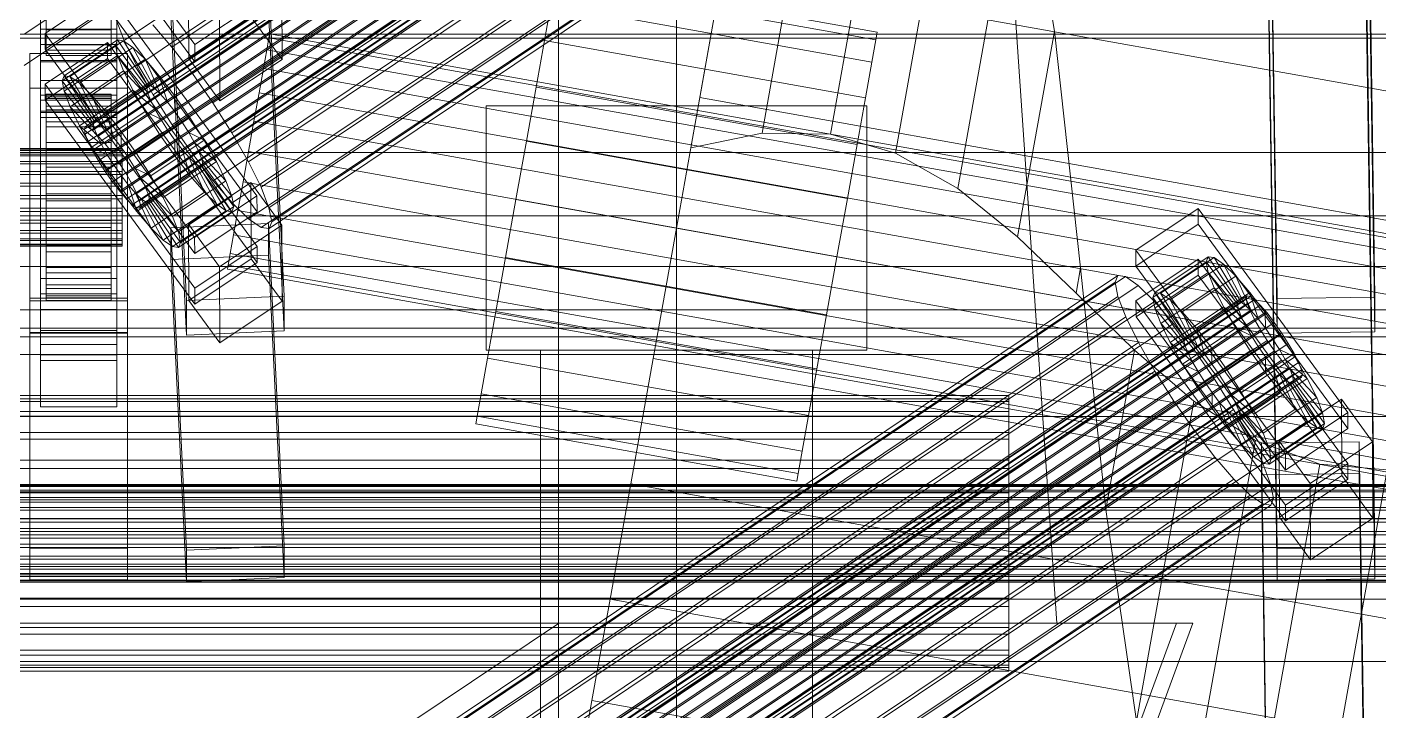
# Model space of a CAD drawing. Header units: millimetres. Extents: x -1970 to 34302, y -65268 to 6837.
# Drawn here: x 130.5 to 379.3, y -33348.9 to -33223 of the extents above; entities that cross this region are included whole.
import ezdxf

# ---------------------------------------------------------------- set-up
doc = ezdxf.new("R2010")
doc.units = ezdxf.units.MM
for name, color, linetype, lineweight in [('frontal_briquetadora', 7, 'Continuous', 0), ('frontal_C01', 7, 'Continuous', 0), ('frontal_C02', 7, 'Continuous', 0), ('frontal_C02-briq', 7, 'Continuous', 0), ('frontal_dos-mix', 7, 'Continuous', 0)]:
    doc.layers.add(name, color=color, linetype=linetype, lineweight=lineweight)

msp = doc.modelspace()

# ---------------------------------------------------------------- linework, layer by layer
at = {"layer": 'frontal_briquetadora'}
for p, q in [((345, -33332.75), (-305, -33332.75)), ((207, -33700), (342, -33332.75)), ((210, -33700), (345, -33332.75)), ((345, -33332.75), (342, -33332.75))]:
    msp.add_line(p, q, dxfattribs=at)
at = {"layer": 'frontal_C01'}
for p, q in [((250, -35735.764), (250, -32680.37)), ((250, -32685.104), (250, -35740.498)), ((360.514, -33272.982), (357.646, -33081.034)), ((375.644, -33080.792), (378.512, -33272.74)), ((360.514, -33279.385), (357.646, -33087.438)), ((378.512, -33279.144), (375.644, -33087.196)), ((228.298, -33426.447), (228.298, -33114.26)), ((228.298, -33119.948), (228.298, -33432.135)), ((133, -33226.214), (133, -33180.741)), ((147, -33180.741), (147, -33226.214)), ((133, -33183.943), (133, -33229.416)), ((147, -33229.416), (147, -33183.943)), ((161.379, -33226.2), (133.847, -33188.961)), ((133, -33236.46), (133, -33190.987)), ((147, -33190.987), (147, -33236.46)), ((133.859, -33192.163), (161.391, -33229.402)), ((133, -33194.188), (133, -33239.662)), ((147, -33239.662), (147, -33194.188)), ((160.247, -33228.81), (160.19, -33213.442)), ((174.943, -33213.725), (177.811, -33272.544)), ((177.451, -33228.957), (177.394, -33213.588)), ((134, -33216.013), (134, -33223.522)), ((146, -33223.522), (146, -33216.013)), ((159.83, -33273.331), (156.962, -33214.511)), ((134, -33216.744), (134, -33225.066)), ((134, -33217.321), (134, -33226.283)), ((134, -33217.78), (134, -33227.254)), ((134, -33218.079), (134, -33227.884)), ((134, -33218.236), (134, -33228.215)), ((146, -33225.066), (146, -33216.744)), ((146, -33226.283), (146, -33217.321)), ((146, -33227.254), (146, -33217.78)), ((146, -33227.884), (146, -33218.079)), ((146, -33228.215), (146, -33218.236)), ((172.847, -33218.588), (161.379, -33226.2)), ((134, -33223.522), (134, -33219.789)), ((146, -33219.789), (146, -33223.522)), ((159.83, -33279.735), (156.962, -33220.916)), ((171.715, -33221.199), (160.247, -33228.81)), ((165.926, -33221.2), (165.983, -33236.569)), ((177.451, -33228.957), (171.715, -33221.199)), ((177.811, -33278.949), (174.943, -33220.129)), ((133, -33238.727), (133, -33223.359)), ((133, -33223.359), (147, -33223.359)), ((133, -33232.833), (133, -33223.359)), ((134, -33221.801), (134, -33225.066)), ((134, -33223.522), (146, -33223.522)), ((134, -33226.283), (134, -33223.522)), ((146, -33225.066), (146, -33221.801)), ((146, -33223.522), (146, -33226.283)), ((147, -33223.359), (147, -33238.727)), ((147, -33223.359), (147, -33232.833)), ((161.391, -33229.402), (172.859, -33221.79)), ((980, -33225.062), (-980, -33225.062)), ((147, -33226.214), (133, -33226.214)), ((133, -33226.214), (133, -33229.416)), ((134, -33225.066), (134, -33227.254)), ((134, -33225.066), (146, -33225.066)), ((134, -33226.283), (146, -33226.283)), ((134, -33227.884), (134, -33226.283)), ((146, -33227.254), (146, -33225.066)), ((146, -33226.283), (146, -33227.884)), ((147, -33229.416), (147, -33226.214)), ((161.379, -33226.2), (161.391, -33229.402)), ((131, -33234.245), (131, -33227.842)), ((131, -33227.842), (149, -33227.842)), ((131, -33272.936), (131, -33227.842)), ((134, -33227.254), (134, -33228.215)), ((134, -33227.254), (146, -33227.254)), ((134, -33227.884), (146, -33227.884)), ((134, -33228.215), (134, -33227.884)), ((134, -33228.215), (146, -33228.215)), ((146, -33228.215), (146, -33227.254)), ((146, -33227.884), (146, -33228.215)), ((149, -33227.842), (149, -33234.245)), ((149, -33227.842), (149, -33272.936)), ((160.247, -33228.81), (165.983, -33236.569)), ((133, -33229.416), (147, -33229.416)), ((165.983, -33236.569), (177.451, -33228.957)), ((147, -33232.833), (133, -33232.833)), ((133, -33232.833), (133, -33248.201)), ((147, -33248.201), (147, -33232.833)), ((149, -33234.245), (131, -33234.245)), ((131, -33279.339), (131, -33234.245)), ((149, -33279.339), (149, -33234.245)), ((147, -33236.46), (133, -33236.46)), ((133, -33236.46), (133, -33239.662)), ((147, -33238.727), (133, -33238.727)), ((133, -33238.727), (133, -33248.201)), ((147, -33239.662), (147, -33236.46)), ((147, -33248.201), (147, -33238.727)), ((133, -33239.662), (147, -33239.662)), ((133, -33248.201), (147, -33248.201)), ((-425, -33267.058), (425, -33267.058)), ((149, -33272.936), (131, -33272.936)), ((131, -33272.936), (131, -33279.339)), ((149, -33279.339), (149, -33272.936)), ((177.811, -33272.544), (159.83, -33273.331)), ((159.83, -33273.331), (159.83, -33279.735)), ((177.811, -33278.949), (177.811, -33272.544)), ((378.512, -33272.74), (360.514, -33272.982)), ((360.514, -33272.982), (360.514, -33279.385)), ((378.512, -33279.144), (378.512, -33272.74)), ((980, -33275.062), (-980, -33275.062)), ((425, -33278.426), (-425, -33278.426)), ((980, -33280.062), (-980, -33280.062)), ((131, -33279.339), (149, -33279.339)), ((159.83, -33279.735), (177.811, -33278.949)), ((360.514, -33279.385), (378.512, -33279.144)), ((425, -33283.323), (-425, -33283.323)), ((-425, -33294.691), (425, -33294.691))]:
    msp.add_line(p, q, dxfattribs=at)
at = {"layer": 'frontal_C02'}
for p, q in [((250, -35767.535), (250, -32976.99)), ((250, -32981.769), (250, -35772.314)), ((141.045, -33241.813), (354.844, -33098.571)), ((141.218, -33241.372), (355.017, -33098.131)), ((141.731, -33241.442), (355.53, -33098.201)), ((142.549, -33242.017), (356.348, -33098.776)), ((141.224, -33242.734), (355.022, -33099.492)), ((141.742, -33244.072), (355.541, -33100.831)), ((143.617, -33243.059), (357.415, -33099.818)), ((144.861, -33244.496), (358.659, -33101.255)), ((142.565, -33245.737), (356.363, -33102.496)), ((143.635, -33247.615), (357.434, -33104.374)), ((359.995, -33102.99), (146.196, -33246.231)), ((148.35, -33225.467), (332.659, -33101.983)), ((157.152, -33226.664), (341.461, -33103.18)), ((144.881, -33249.578), (358.68, -33106.337)), ((147.533, -33248.145), (361.332, -33104.904)), ((148.779, -33250.108), (362.578, -33106.866)), ((150.672, -33230.166), (334.981, -33106.682)), ((146.218, -33251.492), (360.017, -33108.25)), ((149.85, -33251.986), (363.648, -33108.744)), ((345.231, -33108.075), (160.922, -33231.559)), ((147.554, -33253.227), (361.352, -33109.985)), ((148.798, -33254.664), (362.596, -33111.422)), ((150.672, -33253.651), (364.471, -33110.409)), ((151.191, -33254.989), (364.989, -33111.748)), ((149.865, -33255.706), (363.664, -33112.464)), ((150.683, -33256.281), (364.482, -33113.04)), ((151.196, -33256.351), (364.995, -33113.109)), ((151.369, -33255.91), (365.168, -33112.669)), ((153.694, -33235.465), (338.003, -33111.981)), ((164.693, -33236.961), (349.002, -33113.477)), ((157.211, -33241.005), (341.52, -33117.521)), ((168.21, -33242.5), (352.519, -33119.016)), ((160.982, -33246.406), (345.291, -33122.922)), ((171.232, -33247.8), (355.541, -33124.316)), ((360.514, -33318.99), (357.646, -33125.223)), ((375.644, -33124.979), (378.512, -33318.746)), ((164.752, -33251.302), (349.061, -33127.818)), ((173.554, -33252.499), (357.863, -33129.015)), ((360.514, -33324.836), (357.646, -33131.069)), ((378.512, -33324.592), (375.644, -33130.825)), ((168.263, -33255.358), (352.572, -33131.874)), ((175.016, -33256.277), (359.326, -33132.793)), ((171.275, -33258.298), (355.584, -33134.814)), ((173.584, -33259.922), (357.893, -33136.438)), ((175.032, -33260.119), (359.341, -33136.635)), ((175.521, -33258.876), (359.83, -33135.392)), ((228.298, -33158.452), (130, -33224.31)), ((228.298, -33332.832), (228.298, -33158.452)), ((130, -33230.051), (228.298, -33164.193)), ((228.298, -33164.193), (228.298, -33338.573)), ((133.809, -33224.162), (145.277, -33216.478)), ((145.277, -33216.478), (172.809, -33254.071)), ((145.289, -33219.401), (133.821, -33227.084)), ((172.821, -33256.994), (145.289, -33219.401)), ((148.35, -33225.467), (146.887, -33221.689)), ((153.641, -33222.607), (157.152, -33226.664)), ((450, -33224.303), (-450, -33224.303)), ((133, -33229.131), (133, -33226.208)), ((133, -33226.208), (147, -33226.208)), ((133, -33272.113), (133, -33226.208)), ((133.821, -33227.084), (133.809, -33224.162)), ((161.341, -33261.755), (133.809, -33224.162)), ((133.847, -33233.514), (145.315, -33225.831)), ((136.948, -33232.883), (146.777, -33226.298)), ((137.313, -33231.953), (147.143, -33225.367)), ((138.396, -33232.1), (148.226, -33225.515)), ((145.315, -33225.831), (145.327, -33228.754)), ((145.315, -33225.831), (172.847, -33263.424)), ((147.143, -33225.367), (146.777, -33226.298)), ((146.777, -33226.298), (152.513, -33234.129)), ((146.777, -33226.298), (147.155, -33228.242)), ((147, -33226.208), (147, -33229.131)), ((147, -33226.208), (147, -33272.113)), ((148.226, -33225.515), (147.143, -33225.367)), ((147.143, -33225.367), (152.686, -33233.689)), ((149.953, -33226.729), (148.226, -33225.515)), ((148.226, -33225.515), (153.199, -33233.759)), ((150.672, -33230.166), (148.35, -33225.467)), ((133.821, -33227.084), (161.353, -33264.677)), ((145.327, -33228.754), (133.859, -33236.437)), ((137.325, -33234.828), (147.155, -33228.242)), ((140.123, -33233.315), (149.953, -33226.729)), ((172.859, -33266.346), (145.327, -33228.754)), ((147.155, -33228.242), (152.692, -33235.05)), ((147.155, -33228.242), (148.249, -33231.068)), ((152.207, -33228.929), (149.953, -33226.729)), ((149.953, -33226.729), (154.017, -33234.334)), ((157.152, -33226.664), (160.922, -33231.559)), ((147, -33229.131), (133, -33229.131)), ((133, -33229.131), (133, -33275.035)), ((138.419, -33237.653), (148.249, -33231.068)), ((142.377, -33235.515), (152.207, -33228.929)), ((147, -33275.035), (147, -33229.131)), ((148.249, -33231.068), (153.21, -33236.389)), ((148.249, -33231.068), (149.985, -33234.583)), ((153.694, -33235.465), (150.672, -33230.166)), ((154.833, -33231.963), (152.207, -33228.929)), ((152.207, -33228.929), (155.085, -33235.376)), ((133.859, -33236.437), (133.847, -33233.514)), ((161.379, -33271.107), (133.847, -33233.514)), ((136.948, -33232.883), (137.313, -33231.953)), ((142.683, -33240.715), (136.948, -33232.883)), ((137.325, -33234.828), (136.948, -33232.883)), ((142.856, -33240.275), (137.313, -33231.953)), ((137.313, -33231.953), (138.396, -33232.1)), ((143.369, -33240.344), (138.396, -33232.1)), ((138.396, -33232.1), (140.123, -33233.315)), ((144.188, -33240.92), (140.123, -33233.315)), ((140.123, -33233.315), (142.377, -33235.515)), ((152.686, -33233.689), (142.856, -33240.275)), ((153.199, -33233.759), (143.369, -33240.344)), ((145.003, -33238.549), (154.833, -33231.963)), ((152.513, -33234.129), (152.686, -33233.689)), ((152.686, -33233.689), (153.199, -33233.759)), ((153.199, -33233.759), (154.017, -33234.334)), ((157.653, -33235.625), (154.833, -33231.963)), ((154.833, -33231.963), (156.329, -33236.813)), ((160.922, -33231.559), (164.693, -33236.961)), ((133, -33238.484), (133, -33235.561)), ((133, -33235.561), (147, -33235.561)), ((133, -33281.465), (133, -33235.561)), ((134, -33245.347), (134, -33235.353)), ((134, -33235.353), (134, -33235.829)), ((134, -33235.353), (146, -33235.353)), ((134, -33236.171), (134, -33235.353)), ((134, -33245.573), (134, -33235.829)), ((134, -33235.829), (134, -33237.567)), ((134, -33235.829), (146, -33235.829)), ((134, -33245.735), (134, -33236.171)), ((134, -33236.171), (146, -33236.171)), ((134, -33238.228), (134, -33236.171)), ((142.862, -33241.636), (137.325, -33234.828)), ((138.419, -33237.653), (137.325, -33234.828)), ((140.156, -33241.168), (149.985, -33234.583)), ((145.255, -33241.962), (142.377, -33235.515)), ((142.377, -33235.515), (145.003, -33238.549)), ((152.513, -33234.129), (142.683, -33240.715)), ((152.692, -33235.05), (142.862, -33241.636)), ((154.017, -33234.334), (144.188, -33240.92)), ((155.085, -33235.376), (145.255, -33241.962)), ((146, -33235.829), (146, -33235.353)), ((146, -33235.353), (146, -33245.347)), ((146, -33235.353), (146, -33236.171)), ((146, -33237.567), (146, -33235.829)), ((146, -33235.829), (146, -33245.573)), ((146, -33236.171), (146, -33245.735)), ((146, -33236.171), (146, -33238.228)), ((147, -33235.561), (147, -33238.484)), ((147, -33235.561), (147, -33281.465)), ((157.653, -33235.625), (147.823, -33242.211)), ((149.985, -33234.583), (154.033, -33238.054)), ((149.985, -33234.583), (152.246, -33238.547)), ((152.692, -33235.05), (152.513, -33234.129)), ((153.21, -33236.389), (152.692, -33235.05)), ((157.211, -33241.005), (153.694, -33235.465)), ((154.017, -33234.334), (155.085, -33235.376)), ((155.085, -33235.376), (156.329, -33236.813)), ((157.665, -33238.548), (157.653, -33235.625)), ((160.474, -33239.666), (157.653, -33235.625)), ((147, -33238.484), (133, -33238.484)), ((133, -33238.484), (133, -33284.388)), ((133.859, -33236.437), (161.391, -33274.03)), ((134, -33246.396), (134, -33237.567)), ((134, -33237.567), (134, -33240.448)), ((134, -33237.567), (146, -33237.567)), ((134, -33246.709), (134, -33238.228)), ((134, -33238.228), (146, -33238.228)), ((134, -33241.382), (134, -33238.228)), ((143.38, -33242.975), (138.419, -33237.653)), ((140.156, -33241.168), (138.419, -33237.653)), ((142.416, -33245.133), (152.246, -33238.547)), ((153.21, -33236.389), (143.38, -33242.975)), ((154.033, -33238.054), (144.203, -33244.64)), ((146.499, -33243.399), (145.003, -33238.549)), ((145.003, -33238.549), (147.823, -33242.211)), ((146, -33240.448), (146, -33237.567)), ((146, -33237.567), (146, -33246.396)), ((146, -33238.228), (146, -33246.709)), ((146, -33238.228), (146, -33241.382)), ((156.329, -33236.813), (146.499, -33243.399)), ((147, -33284.388), (147, -33238.484)), ((147.835, -33245.133), (157.665, -33238.548)), ((152.246, -33238.547), (155.103, -33239.932)), ((152.246, -33238.547), (154.877, -33242.691)), ((154.033, -33238.054), (153.21, -33236.389)), ((155.103, -33239.932), (154.033, -33238.054)), ((156.329, -33236.813), (157.665, -33238.548)), ((157.665, -33238.548), (159.001, -33240.462)), ((164.693, -33236.961), (168.21, -33242.5)), ((134, -33247.76), (134, -33240.448)), ((134, -33240.448), (134, -33244.275)), ((134, -33240.448), (146, -33240.448)), ((144.203, -33244.64), (140.156, -33241.168)), ((142.416, -33245.133), (140.156, -33241.168)), ((142.856, -33240.275), (142.683, -33240.715)), ((142.683, -33240.715), (142.862, -33241.636)), ((143.369, -33240.344), (142.856, -33240.275)), ((144.188, -33240.92), (143.369, -33240.344)), ((145.255, -33241.962), (144.188, -33240.92)), ((155.103, -33239.932), (145.274, -33246.518)), ((146, -33244.275), (146, -33240.448)), ((146, -33240.448), (146, -33247.76)), ((159.001, -33240.462), (149.171, -33247.047)), ((150.644, -33246.251), (160.474, -33239.666)), ((156.35, -33241.894), (155.103, -33239.932)), ((160.982, -33246.406), (157.211, -33241.005)), ((160.474, -33239.666), (159.001, -33240.462)), ((159.001, -33240.462), (160.247, -33242.424)), ((163.105, -33243.809), (160.474, -33239.666)), ((134, -33248.203), (134, -33241.382)), ((134, -33241.382), (146, -33241.382)), ((134, -33245.42), (134, -33241.382)), ((141.045, -33241.813), (141.218, -33241.372)), ((141.224, -33242.734), (141.045, -33241.813)), ((141.218, -33241.372), (141.731, -33241.442)), ((141.742, -33244.072), (141.224, -33242.734)), ((141.731, -33241.442), (142.549, -33242.017)), ((142.549, -33242.017), (143.617, -33243.059)), ((142.862, -33241.636), (143.38, -33242.975)), ((143.38, -33242.975), (144.203, -33244.64)), ((143.617, -33243.059), (144.861, -33244.496)), ((145.047, -33249.276), (154.877, -33242.691)), ((146.499, -33243.399), (145.255, -33241.962)), ((146, -33241.382), (146, -33248.203)), ((146, -33241.382), (146, -33245.42)), ((147.835, -33245.133), (146.499, -33243.399)), ((156.35, -33241.894), (146.52, -33248.48)), ((147.823, -33242.211), (147.835, -33245.133)), ((147.823, -33242.211), (150.644, -33246.251)), ((160.247, -33242.424), (150.417, -33249.01)), ((154.877, -33242.691), (156.35, -33241.894)), ((154.877, -33242.691), (157.698, -33246.731)), ((157.686, -33243.808), (156.35, -33241.894)), ((163.105, -33243.809), (160.247, -33242.424)), ((160.247, -33242.424), (161.318, -33244.302)), ((168.21, -33242.5), (171.232, -33247.8)), ((450, -33246.084), (-450, -33246.084)), ((-148, -33245.347), (148, -33245.347)), ((-148, -33245.573), (148, -33245.573)), ((-148, -33245.735), (148, -33245.735)), ((134, -33249.573), (134, -33244.275)), ((134, -33244.275), (134, -33248.789)), ((134, -33244.275), (146, -33244.275)), ((134, -33245.573), (134, -33245.347)), ((146, -33245.347), (134, -33245.347)), ((134, -33245.347), (134, -33245.735)), ((134, -33250.116), (134, -33245.42)), ((134, -33245.42), (146, -33245.42)), ((134, -33250.066), (134, -33245.42)), ((134, -33246.396), (134, -33245.573)), ((146, -33245.573), (134, -33245.573)), ((146, -33245.735), (134, -33245.735)), ((134, -33245.735), (134, -33246.709)), ((142.565, -33245.737), (141.742, -33244.072)), ((145.274, -33246.518), (142.416, -33245.133)), ((145.047, -33249.276), (142.416, -33245.133)), ((143.635, -33247.615), (142.565, -33245.737)), ((144.203, -33244.64), (145.274, -33246.518)), ((144.861, -33244.496), (146.196, -33246.231)), ((146, -33248.789), (146, -33244.275)), ((146, -33244.275), (146, -33249.573)), ((146, -33245.347), (146, -33245.573)), ((146, -33245.735), (146, -33245.347)), ((146, -33245.42), (146, -33250.116)), ((146, -33245.42), (146, -33250.066)), ((146, -33245.573), (146, -33246.396)), ((146, -33246.709), (146, -33245.735)), ((149.171, -33247.047), (147.835, -33245.133)), ((157.686, -33243.808), (147.856, -33250.394)), ((148, -33245.573), (148, -33245.347)), ((148, -33245.347), (148, -33245.735)), ((148, -33246.396), (148, -33245.573)), ((148, -33245.735), (148, -33246.709)), ((159.022, -33245.543), (149.192, -33252.129)), ((161.318, -33244.302), (151.488, -33250.888)), ((162.14, -33245.967), (152.311, -33252.553)), ((153.275, -33250.395), (163.105, -33243.809)), ((157.698, -33246.731), (157.686, -33243.808)), ((159.022, -33245.543), (157.686, -33243.808)), ((160.518, -33250.393), (159.022, -33245.543)), ((160.266, -33246.98), (159.022, -33245.543)), ((165.365, -33247.774), (161.318, -33244.302)), ((161.318, -33244.302), (162.14, -33245.967)), ((167.102, -33251.288), (162.14, -33245.967)), ((162.14, -33245.967), (162.659, -33247.306)), ((165.365, -33247.774), (163.105, -33243.809)), ((-148, -33246.396), (148, -33246.396)), ((-148, -33246.709), (148, -33246.709)), ((-148, -33247.76), (148, -33247.76)), ((-148, -33248.203), (148, -33248.203)), ((134, -33247.76), (134, -33246.396)), ((146, -33246.396), (134, -33246.396)), ((146, -33246.709), (134, -33246.709)), ((134, -33246.709), (134, -33248.203)), ((134, -33249.573), (134, -33247.76)), ((146, -33247.76), (134, -33247.76)), ((146, -33248.203), (134, -33248.203)), ((134, -33248.203), (134, -33250.116)), ((144.881, -33249.578), (143.635, -33247.615)), ((146.52, -33248.48), (145.047, -33249.276)), ((145.274, -33246.518), (146.52, -33248.48)), ((146, -33246.396), (146, -33247.76)), ((146, -33248.203), (146, -33246.709)), ((146, -33247.76), (146, -33249.573)), ((146, -33250.116), (146, -33248.203)), ((146.196, -33246.231), (147.533, -33248.145)), ((146.52, -33248.48), (147.856, -33250.394)), ((147.533, -33248.145), (148.779, -33250.108)), ((147.868, -33253.317), (157.698, -33246.731)), ((148, -33247.76), (148, -33246.396)), ((148, -33246.709), (148, -33248.203)), ((148, -33249.573), (148, -33247.76)), ((148, -33248.203), (148, -33250.116)), ((149.171, -33247.047), (150.644, -33246.251)), ((150.417, -33249.01), (149.171, -33247.047)), ((160.266, -33246.98), (150.436, -33253.566)), ((150.644, -33246.251), (153.275, -33250.395)), ((161.333, -33248.022), (151.503, -33254.608)), ((162.151, -33248.598), (152.321, -33255.183)), ((162.659, -33247.306), (152.829, -33253.892)), ((162.664, -33248.667), (152.835, -33255.253)), ((162.837, -33248.227), (153.008, -33254.813)), ((155.535, -33254.359), (165.365, -33247.774)), ((157.698, -33246.731), (160.518, -33250.393)), ((163.144, -33253.427), (160.266, -33246.98)), ((161.333, -33248.022), (160.266, -33246.98)), ((164.752, -33251.302), (160.982, -33246.406)), ((165.397, -33255.627), (161.333, -33248.022)), ((162.151, -33248.598), (161.333, -33248.022)), ((167.125, -33256.841), (162.151, -33248.598)), ((162.664, -33248.667), (162.151, -33248.598)), ((168.196, -33254.114), (162.659, -33247.306)), ((162.659, -33247.306), (162.837, -33248.227)), ((162.837, -33248.227), (162.664, -33248.667)), ((168.208, -33256.989), (162.664, -33248.667)), ((168.573, -33256.059), (162.837, -33248.227)), ((167.102, -33251.288), (165.365, -33247.774)), ((171.232, -33247.8), (173.554, -33252.499)), ((-148, -33249.573), (148, -33249.573)), ((-148, -33250.116), (148, -33250.116)), ((134, -33248.789), (134, -33251.711)), ((146, -33248.789), (134, -33248.789)), ((134, -33248.789), (134, -33253.681)), ((134, -33251.711), (134, -33249.573)), ((146, -33249.573), (134, -33249.573)), ((134, -33252.316), (134, -33250.066)), ((134, -33250.066), (146, -33250.066)), ((134, -33255.003), (134, -33250.066)), ((146, -33250.116), (134, -33250.116)), ((134, -33250.116), (134, -33252.316)), ((146.218, -33251.492), (144.881, -33249.578)), ((147.868, -33253.317), (145.047, -33249.276)), ((146, -33251.711), (146, -33248.789)), ((146, -33253.681), (146, -33248.789)), ((146, -33249.573), (146, -33251.711)), ((146, -33250.066), (146, -33252.316)), ((146, -33250.066), (146, -33255.003)), ((146, -33252.316), (146, -33250.116)), ((147.856, -33250.394), (147.868, -33253.317)), ((147.856, -33250.394), (149.192, -33252.129)), ((148, -33251.711), (148, -33249.573)), ((148, -33250.116), (148, -33252.316)), ((148.779, -33250.108), (149.85, -33251.986)), ((151.488, -33250.888), (150.417, -33249.01)), ((150.417, -33249.01), (153.275, -33250.395)), ((150.688, -33256.979), (160.518, -33250.393)), ((152.311, -33252.553), (151.488, -33250.888)), ((151.488, -33250.888), (155.535, -33254.359)), ((153.275, -33250.395), (155.535, -33254.359)), ((160.518, -33250.393), (163.144, -33253.427)), ((148, -33251.711), (-148, -33251.711)), ((-148, -33252.316), (148, -33252.316)), ((134, -33251.711), (146, -33251.711)), ((134, -33254.029), (134, -33251.711)), ((146, -33252.316), (134, -33252.316)), ((134, -33252.316), (134, -33254.655)), ((134, -33254.029), (134, -33253.681)), ((134, -33253.681), (134, -33258.618)), ((134, -33253.681), (146, -33253.681)), ((146, -33251.711), (146, -33254.029)), ((146, -33254.655), (146, -33252.316)), ((146, -33258.618), (146, -33253.681)), ((146, -33253.681), (146, -33254.029)), ((147.554, -33253.227), (146.218, -33251.492)), ((148.798, -33254.664), (147.554, -33253.227)), ((150.688, -33256.979), (147.868, -33253.317)), ((148, -33254.029), (148, -33251.711)), ((148, -33252.316), (148, -33254.655)), ((149.192, -33252.129), (150.688, -33256.979)), ((149.192, -33252.129), (150.436, -33253.566)), ((149.85, -33251.986), (150.672, -33253.651)), ((150.436, -33253.566), (153.314, -33260.013)), ((150.436, -33253.566), (151.503, -33254.608)), ((150.672, -33253.651), (151.191, -33254.989)), ((152.829, -33253.892), (152.311, -33252.553)), ((152.311, -33252.553), (157.272, -33257.874)), ((153.314, -33260.013), (163.144, -33253.427)), ((157.272, -33257.874), (167.102, -33251.288)), ((160.19, -33259.312), (171.658, -33251.628)), ((163.144, -33253.427), (165.397, -33255.627)), ((168.263, -33255.358), (164.752, -33251.302)), ((168.196, -33254.114), (167.102, -33251.288)), ((171.658, -33251.628), (171.715, -33265.657)), ((171.658, -33251.628), (177.394, -33259.46)), ((173.554, -33252.499), (175.016, -33256.277)), ((-148, -33254.029), (148, -33254.029)), ((-148, -33254.655), (148, -33254.655)), ((134, -33256.367), (134, -33254.029)), ((146, -33254.029), (134, -33254.029)), ((134, -33254.655), (134, -33255.003)), ((146, -33254.655), (134, -33254.655)), ((134, -33254.655), (134, -33256.972)), ((134, -33255.003), (146, -33255.003)), ((134, -33259.895), (134, -33255.003)), ((146, -33254.029), (146, -33256.367)), ((146, -33255.003), (146, -33254.655)), ((146, -33256.972), (146, -33254.655)), ((146, -33255.003), (146, -33259.895)), ((148, -33256.367), (148, -33254.029)), ((148, -33254.655), (148, -33256.972)), ((149.865, -33255.706), (148.798, -33254.664)), ((150.683, -33256.281), (149.865, -33255.706)), ((151.191, -33254.989), (151.369, -33255.91)), ((151.369, -33255.91), (151.196, -33256.351)), ((151.503, -33254.608), (155.567, -33262.213)), ((151.503, -33254.608), (152.321, -33255.183)), ((152.321, -33255.183), (157.295, -33263.427)), ((152.321, -33255.183), (152.835, -33255.253)), ((153.008, -33254.813), (152.829, -33253.892)), ((152.829, -33253.892), (158.366, -33260.7)), ((152.835, -33255.253), (153.008, -33254.813)), ((152.835, -33255.253), (158.378, -33263.575)), ((153.008, -33254.813), (158.743, -33262.644)), ((155.535, -33254.359), (157.272, -33257.874)), ((155.567, -33262.213), (165.397, -33255.627)), ((158.366, -33260.7), (168.196, -33254.114)), ((158.743, -33262.644), (168.573, -33256.059)), ((172.809, -33254.071), (161.341, -33261.755)), ((165.397, -33255.627), (167.125, -33256.841)), ((168.573, -33256.059), (168.196, -33254.114)), ((168.208, -33256.989), (168.573, -33256.059)), ((171.275, -33258.298), (168.263, -33255.358)), ((172.821, -33256.994), (172.809, -33254.071)), ((-450, -33257.775), (450, -33257.775)), ((-148, -33256.367), (148, -33256.367)), ((-148, -33256.972), (148, -33256.972)), ((-148, -33258.568), (148, -33258.568)), ((134, -33258.568), (134, -33256.367)), ((134, -33256.367), (134, -33258.618)), ((146, -33256.367), (134, -33256.367)), ((134, -33256.972), (134, -33259.895)), ((146, -33256.972), (134, -33256.972)), ((134, -33256.972), (134, -33259.11)), ((134, -33260.481), (134, -33258.568)), ((134, -33258.568), (134, -33263.264)), ((146, -33258.568), (134, -33258.568)), ((134, -33258.618), (134, -33263.264)), ((134, -33258.618), (146, -33258.618)), ((146, -33258.618), (146, -33256.367)), ((146, -33256.367), (146, -33258.568)), ((146, -33259.895), (146, -33256.972)), ((146, -33259.11), (146, -33256.972)), ((146, -33263.264), (146, -33258.568)), ((146, -33258.568), (146, -33260.481)), ((146, -33263.264), (146, -33258.618)), ((148, -33258.568), (148, -33256.367)), ((148, -33256.972), (148, -33259.11)), ((148, -33260.481), (148, -33258.568)), ((151.196, -33256.351), (150.683, -33256.281)), ((153.314, -33260.013), (150.688, -33256.979)), ((157.272, -33257.874), (158.366, -33260.7)), ((157.295, -33263.427), (167.125, -33256.841)), ((158.378, -33263.575), (168.208, -33256.989)), ((161.353, -33264.677), (172.821, -33256.994)), ((167.125, -33256.841), (168.208, -33256.989)), ((173.584, -33259.922), (171.275, -33258.298)), ((175.016, -33256.277), (175.521, -33258.876)), ((334.501, -33264.082), (345.969, -33256.398)), ((345.969, -33256.398), (345.981, -33259.321)), ((345.969, -33256.398), (373.501, -33293.991)), ((-148, -33259.11), (148, -33259.11)), ((-148, -33260.481), (148, -33260.481)), ((-148, -33260.923), (148, -33260.923)), ((134, -33259.11), (134, -33264.408)), ((146, -33259.11), (134, -33259.11)), ((134, -33259.11), (134, -33260.923)), ((134, -33259.895), (146, -33259.895)), ((134, -33264.408), (134, -33259.895)), ((134, -33261.975), (134, -33260.481)), ((134, -33260.481), (134, -33267.301)), ((146, -33260.481), (134, -33260.481)), ((134, -33260.923), (134, -33268.236)), ((146, -33260.923), (134, -33260.923)), ((134, -33260.923), (134, -33262.288)), ((146, -33264.408), (146, -33259.11)), ((146, -33260.923), (146, -33259.11)), ((146, -33259.895), (146, -33264.408)), ((146, -33267.301), (146, -33260.481)), ((146, -33260.481), (146, -33261.975)), ((146, -33268.236), (146, -33260.923)), ((146, -33262.288), (146, -33260.923)), ((148, -33259.11), (148, -33260.923)), ((148, -33261.975), (148, -33260.481)), ((148, -33260.923), (148, -33262.288)), ((155.567, -33262.213), (153.314, -33260.013)), ((156.962, -33259.958), (174.943, -33259.164)), ((156.962, -33265.805), (156.962, -33259.958)), ((159.83, -33319.335), (156.962, -33259.958)), ((158.366, -33260.7), (158.743, -33262.644)), ((160.247, -33273.34), (160.19, -33259.312)), ((165.926, -33267.143), (160.19, -33259.312)), ((177.394, -33259.46), (165.926, -33267.143)), ((175.032, -33260.119), (173.584, -33259.922)), ((174.943, -33259.164), (174.943, -33265.01)), ((174.943, -33259.164), (177.811, -33318.541)), ((175.521, -33258.876), (175.032, -33260.119)), ((177.451, -33273.489), (177.394, -33259.46)), ((345.981, -33259.321), (334.513, -33267.004)), ((373.513, -33296.914), (345.981, -33259.321)), ((-148, -33261.975), (148, -33261.975)), ((-148, -33262.288), (148, -33262.288)), ((-148, -33262.949), (148, -33262.949)), ((-148, -33263.111), (148, -33263.111)), ((-148, -33263.336), (148, -33263.336)), ((134, -33262.949), (134, -33261.975)), ((134, -33261.975), (134, -33270.456)), ((146, -33261.975), (134, -33261.975)), ((134, -33262.288), (134, -33271.117)), ((146, -33262.288), (134, -33262.288)), ((134, -33262.288), (134, -33263.111)), ((134, -33263.336), (134, -33262.949)), ((134, -33262.949), (134, -33272.512)), ((146, -33262.949), (134, -33262.949)), ((134, -33263.111), (134, -33272.854)), ((146, -33263.111), (134, -33263.111)), ((134, -33263.111), (134, -33263.336)), ((134, -33263.264), (134, -33267.301)), ((134, -33263.264), (146, -33263.264)), ((134, -33263.336), (134, -33273.33)), ((146, -33263.336), (134, -33263.336)), ((146, -33270.456), (146, -33261.975)), ((146, -33261.975), (146, -33262.949)), ((146, -33271.117), (146, -33262.288)), ((146, -33263.111), (146, -33262.288)), ((146, -33272.512), (146, -33262.949)), ((146, -33262.949), (146, -33263.336)), ((146, -33272.854), (146, -33263.111)), ((146, -33263.336), (146, -33263.111)), ((146, -33267.301), (146, -33263.264)), ((146, -33273.33), (146, -33263.336)), ((148, -33262.949), (148, -33261.975)), ((148, -33262.288), (148, -33263.111)), ((148, -33263.336), (148, -33262.949)), ((148, -33263.111), (148, -33263.336)), ((157.295, -33263.427), (155.567, -33262.213)), ((158.378, -33263.575), (157.295, -33263.427)), ((158.743, -33262.644), (158.378, -33263.575)), ((161.341, -33261.755), (161.353, -33264.677)), ((172.847, -33263.424), (161.379, -33271.107)), ((172.859, -33266.346), (172.847, -33263.424)), ((134, -33264.408), (146, -33264.408)), ((134, -33268.236), (134, -33264.408)), ((146, -33264.408), (146, -33268.236)), ((174.943, -33265.01), (156.962, -33265.805)), ((159.83, -33325.181), (156.962, -33265.805)), ((171.715, -33265.657), (160.247, -33273.34)), ((177.451, -33273.489), (171.715, -33265.657)), ((177.811, -33324.387), (174.943, -33265.01)), ((334.513, -33267.004), (334.501, -33264.082)), ((362.033, -33301.675), (334.501, -33264.082)), ((334.539, -33273.434), (346.008, -33265.751)), ((338.005, -33271.873), (347.835, -33265.287)), ((339.088, -33272.02), (348.918, -33265.435)), ((346.008, -33265.751), (346.02, -33268.673)), ((346.008, -33265.751), (373.539, -33303.344)), ((347.835, -33265.287), (347.47, -33266.217)), ((348.918, -33265.435), (347.835, -33265.287)), ((347.835, -33265.287), (353.378, -33273.609)), ((350.645, -33266.649), (348.918, -33265.435)), ((348.918, -33265.435), (353.892, -33273.678)), ((134, -33267.301), (134, -33270.456)), ((134, -33267.301), (146, -33267.301)), ((134, -33268.236), (146, -33268.236)), ((134, -33271.117), (134, -33268.236)), ((146, -33270.456), (146, -33267.301)), ((146, -33268.236), (146, -33271.117)), ((161.391, -33274.03), (172.859, -33266.346)), ((165.926, -33267.143), (165.983, -33281.172)), ((334.513, -33267.004), (362.045, -33304.597)), ((337.64, -33272.803), (347.47, -33266.217)), ((338.017, -33274.748), (347.847, -33268.162)), ((340.816, -33273.235), (350.645, -33266.649)), ((347.47, -33266.217), (353.205, -33274.049)), ((347.47, -33266.217), (347.847, -33268.162)), ((347.847, -33268.162), (353.384, -33274.97)), ((347.847, -33268.162), (348.941, -33270.988)), ((352.899, -33268.849), (350.645, -33266.649)), ((350.645, -33266.649), (354.71, -33274.254)), ((133, -33283.352), (133, -33269.323)), ((133, -33269.323), (147, -33269.323)), ((133, -33278.887), (133, -33269.323)), ((134, -33270.456), (134, -33272.512)), ((134, -33270.456), (146, -33270.456)), ((146, -33272.512), (146, -33270.456)), ((146.383, -33393.47), (330.692, -33269.986)), ((146.872, -33392.227), (331.181, -33268.743)), ((147, -33269.323), (147, -33283.352)), ((147, -33269.323), (147, -33278.887)), ((148.32, -33392.424), (332.629, -33268.94)), ((150.629, -33394.047), (334.938, -33270.563)), ((331.181, -33268.743), (330.692, -33269.986)), ((330.692, -33269.986), (331.197, -33272.585)), ((332.629, -33268.94), (331.181, -33268.743)), ((334.938, -33270.563), (332.629, -33268.94)), ((346.02, -33268.673), (334.551, -33276.357)), ((337.95, -33273.504), (334.938, -33270.563)), ((339.111, -33277.573), (348.941, -33270.988)), ((343.069, -33275.434), (352.899, -33268.849)), ((373.551, -33306.266), (346.02, -33268.673)), ((348.941, -33270.988), (353.902, -33276.309)), ((348.941, -33270.988), (350.678, -33274.502)), ((355.525, -33271.883), (352.899, -33268.849)), ((352.899, -33268.849), (355.777, -33275.296)), ((131, -33279.26), (131, -33273.415)), ((131, -33273.415), (149, -33273.415)), ((131, -33318.937), (131, -33273.415)), ((147, -33272.113), (133, -33272.113)), ((133, -33272.113), (133, -33275.035)), ((134, -33271.117), (146, -33271.117)), ((134, -33272.854), (134, -33271.117)), ((134, -33272.512), (134, -33273.33)), ((134, -33272.512), (146, -33272.512)), ((134, -33272.854), (146, -33272.854)), ((134, -33273.33), (134, -33272.854)), ((134, -33273.33), (146, -33273.33)), ((141.045, -33416.193), (354.844, -33272.952)), ((141.218, -33415.753), (355.017, -33272.511)), ((141.731, -33415.822), (355.53, -33272.581)), ((142.549, -33416.398), (356.348, -33273.156)), ((146, -33271.117), (146, -33272.854)), ((146, -33273.33), (146, -33272.512)), ((146, -33272.854), (146, -33273.33)), ((146.887, -33396.069), (331.197, -33272.585)), ((147, -33275.035), (147, -33272.113)), ((149, -33273.415), (149, -33279.26)), ((149, -33273.415), (149, -33318.937)), ((153.641, -33396.988), (337.95, -33273.504)), ((160.247, -33273.34), (165.983, -33281.172)), ((161.379, -33271.107), (161.391, -33274.03)), ((165.983, -33281.172), (177.451, -33273.489)), ((331.197, -33272.585), (332.659, -33276.363)), ((334.551, -33276.357), (334.539, -33273.434)), ((362.071, -33311.027), (334.539, -33273.434)), ((337.64, -33272.803), (338.005, -33271.873)), ((343.376, -33280.635), (337.64, -33272.803)), ((338.017, -33274.748), (337.64, -33272.803)), ((341.461, -33277.56), (337.95, -33273.504)), ((343.549, -33280.195), (338.005, -33271.873)), ((338.005, -33271.873), (339.088, -33272.02)), ((344.062, -33280.264), (339.088, -33272.02)), ((339.088, -33272.02), (340.816, -33273.235)), ((344.88, -33280.84), (340.816, -33273.235)), ((340.816, -33273.235), (343.069, -33275.434)), ((345.695, -33278.469), (355.525, -33271.883)), ((355.017, -33272.511), (354.844, -33272.952)), ((354.844, -33272.952), (355.022, -33273.873)), ((355.53, -33272.581), (355.017, -33272.511)), ((358.345, -33275.545), (355.525, -33271.883)), ((355.525, -33271.883), (357.021, -33276.733)), ((356.348, -33273.156), (355.53, -33272.581)), ((357.415, -33274.198), (356.348, -33273.156)), ((133, -33275.035), (147, -33275.035)), ((141.224, -33417.114), (355.022, -33273.873)), ((141.742, -33418.453), (355.541, -33275.211)), ((143.617, -33417.439), (357.415, -33274.198)), ((144.861, -33418.877), (358.659, -33275.635)), ((343.554, -33281.556), (338.017, -33274.748)), ((339.111, -33277.573), (338.017, -33274.748)), ((340.848, -33281.088), (350.678, -33274.502)), ((345.947, -33281.881), (343.069, -33275.434)), ((343.069, -33275.434), (345.695, -33278.469)), ((353.205, -33274.049), (343.376, -33280.635)), ((353.378, -33273.609), (343.549, -33280.195)), ((353.384, -33274.97), (343.554, -33281.556)), ((353.892, -33273.678), (344.062, -33280.264)), ((354.71, -33274.254), (344.88, -33280.84)), ((355.777, -33275.296), (345.947, -33281.881)), ((358.345, -33275.545), (348.515, -33282.131)), ((350.678, -33274.502), (354.725, -33277.974)), ((350.678, -33274.502), (352.938, -33278.467)), ((353.205, -33274.049), (353.378, -33273.609)), ((353.384, -33274.97), (353.205, -33274.049)), ((353.378, -33273.609), (353.892, -33273.678)), ((353.902, -33276.309), (353.384, -33274.97)), ((353.892, -33273.678), (354.71, -33274.254)), ((354.71, -33274.254), (355.777, -33275.296)), ((355.022, -33273.873), (355.541, -33275.211)), ((355.541, -33275.211), (356.363, -33276.876)), ((355.777, -33275.296), (357.021, -33276.733)), ((358.659, -33275.635), (357.415, -33274.198)), ((358.357, -33278.468), (358.345, -33275.545)), ((361.166, -33279.586), (358.345, -33275.545)), ((359.995, -33277.37), (358.659, -33275.635)), ((142.565, -33420.118), (356.363, -33276.876)), ((359.995, -33277.37), (146.196, -33420.611)), ((148.35, -33399.847), (332.659, -33276.363)), ((157.152, -33401.044), (341.461, -33277.56)), ((332.659, -33276.363), (334.981, -33281.062)), ((334.551, -33276.357), (362.083, -33313.95)), ((344.073, -33282.895), (339.111, -33277.573)), ((340.848, -33281.088), (339.111, -33277.573)), ((345.231, -33282.456), (341.461, -33277.56)), ((343.108, -33285.053), (352.938, -33278.467)), ((353.902, -33276.309), (344.073, -33282.895)), ((354.725, -33277.974), (344.895, -33284.56)), ((347.191, -33283.319), (345.695, -33278.469)), ((345.695, -33278.469), (348.515, -33282.131)), ((357.021, -33276.733), (347.191, -33283.319)), ((348.527, -33285.053), (358.357, -33278.468)), ((352.938, -33278.467), (355.796, -33279.852)), ((352.938, -33278.467), (355.569, -33282.61)), ((354.725, -33277.974), (353.902, -33276.309)), ((355.796, -33279.852), (354.725, -33277.974)), ((356.363, -33276.876), (357.434, -33278.754)), ((357.021, -33276.733), (358.357, -33278.468)), ((358.357, -33278.468), (359.693, -33280.382)), ((361.332, -33279.284), (359.995, -33277.37)), ((149, -33279.26), (131, -33279.26)), ((131, -33324.782), (131, -33279.26)), ((147, -33278.887), (133, -33278.887)), ((133, -33278.887), (133, -33292.915)), ((143.635, -33421.995), (357.434, -33278.754)), ((144.881, -33423.958), (358.68, -33280.717)), ((147, -33292.915), (147, -33278.887)), ((147.533, -33422.525), (361.332, -33279.284)), ((149, -33324.782), (149, -33279.26)), ((343.549, -33280.195), (343.376, -33280.635)), ((343.376, -33280.635), (343.554, -33281.556)), ((344.062, -33280.264), (343.549, -33280.195)), ((344.88, -33280.84), (344.062, -33280.264)), ((345.947, -33281.881), (344.88, -33280.84)), ((355.796, -33279.852), (345.966, -33286.437)), ((359.693, -33280.382), (349.863, -33286.967)), ((351.336, -33286.171), (361.166, -33279.586)), ((357.042, -33281.814), (355.796, -33279.852)), ((357.434, -33278.754), (358.68, -33280.717)), ((358.68, -33280.717), (360.017, -33282.631)), ((361.166, -33279.586), (359.693, -33280.382)), ((359.693, -33280.382), (360.939, -33282.344)), ((363.797, -33283.729), (361.166, -33279.586)), ((362.578, -33281.247), (361.332, -33279.284)), ((147, -33281.465), (133, -33281.465)), ((133, -33281.465), (133, -33284.388)), ((147, -33283.352), (133, -33283.352)), ((133, -33283.352), (133, -33292.915)), ((146.218, -33425.872), (360.017, -33282.631)), ((147, -33284.388), (147, -33281.465)), ((147, -33292.915), (147, -33283.352)), ((148.779, -33424.488), (362.578, -33281.247)), ((149.85, -33426.366), (363.648, -33283.125)), ((150.672, -33404.546), (334.981, -33281.062)), ((345.231, -33282.456), (160.922, -33405.94)), ((334.981, -33281.062), (338.003, -33286.362)), ((344.895, -33284.56), (340.848, -33281.088)), ((343.108, -33285.053), (340.848, -33281.088)), ((343.554, -33281.556), (344.073, -33282.895)), ((344.073, -33282.895), (344.895, -33284.56)), ((349.002, -33287.857), (345.231, -33282.456)), ((345.739, -33289.196), (355.569, -33282.61)), ((347.191, -33283.319), (345.947, -33281.881)), ((348.527, -33285.053), (347.191, -33283.319)), ((357.042, -33281.814), (347.212, -33288.4)), ((348.515, -33282.131), (348.527, -33285.053)), ((348.515, -33282.131), (351.336, -33286.171)), ((360.939, -33282.344), (351.109, -33288.93)), ((355.569, -33282.61), (357.042, -33281.814)), ((355.569, -33282.61), (358.39, -33286.651)), ((358.378, -33283.728), (357.042, -33281.814)), ((360.017, -33282.631), (361.352, -33284.365)), ((363.797, -33283.729), (360.939, -33282.344)), ((360.939, -33282.344), (362.01, -33284.222)), ((363.648, -33283.125), (362.578, -33281.247)), ((364.471, -33284.79), (363.648, -33283.125)), ((133, -33284.388), (147, -33284.388)), ((147.554, -33427.607), (361.352, -33284.365)), ((148.798, -33429.044), (362.596, -33285.803)), ((150.672, -33428.031), (364.471, -33284.79)), ((345.966, -33286.437), (343.108, -33285.053)), ((345.739, -33289.196), (343.108, -33285.053)), ((344.895, -33284.56), (345.966, -33286.437)), ((349.863, -33286.967), (348.527, -33285.053)), ((358.378, -33283.728), (348.548, -33290.314)), ((359.714, -33285.463), (349.884, -33292.049)), ((362.01, -33284.222), (352.18, -33290.808)), ((362.833, -33285.887), (353.003, -33292.473)), ((353.967, -33290.315), (363.797, -33283.729)), ((358.39, -33286.651), (358.378, -33283.728)), ((359.714, -33285.463), (358.378, -33283.728)), ((361.21, -33290.313), (359.714, -33285.463)), ((360.958, -33286.9), (359.714, -33285.463)), ((361.352, -33284.365), (362.596, -33285.803)), ((366.057, -33287.694), (362.01, -33284.222)), ((362.01, -33284.222), (362.833, -33285.887)), ((362.596, -33285.803), (363.664, -33286.844)), ((367.794, -33291.208), (362.833, -33285.887)), ((362.833, -33285.887), (363.351, -33287.226)), ((366.057, -33287.694), (363.797, -33283.729)), ((364.989, -33286.128), (364.471, -33284.79)), ((149.865, -33430.086), (363.664, -33286.844)), ((150.683, -33430.661), (364.482, -33287.42)), ((151.191, -33429.369), (364.989, -33286.128)), ((151.196, -33430.731), (364.995, -33287.49)), ((151.369, -33430.29), (365.168, -33287.049)), ((153.694, -33409.846), (338.003, -33286.362)), ((164.693, -33411.341), (349.002, -33287.857)), ((338.003, -33286.362), (341.52, -33291.901)), ((347.212, -33288.4), (345.739, -33289.196)), ((345.966, -33286.437), (347.212, -33288.4)), ((347.212, -33288.4), (348.548, -33290.314)), ((348.56, -33293.237), (358.39, -33286.651)), ((352.519, -33293.397), (349.002, -33287.857)), ((349.863, -33286.967), (351.336, -33286.171)), ((351.109, -33288.93), (349.863, -33286.967)), ((360.958, -33286.9), (351.128, -33293.486)), ((351.336, -33286.171), (353.967, -33290.315)), ((362.025, -33287.942), (352.196, -33294.528)), ((363.351, -33287.226), (353.521, -33293.812)), ((363.53, -33288.147), (353.7, -33294.732)), ((356.228, -33294.279), (366.057, -33287.694)), ((358.39, -33286.651), (361.21, -33290.313)), ((363.836, -33293.347), (360.958, -33286.9)), ((362.025, -33287.942), (360.958, -33286.9)), ((366.09, -33295.547), (362.025, -33287.942)), ((362.843, -33288.518), (362.025, -33287.942)), ((368.888, -33294.034), (363.351, -33287.226)), ((363.351, -33287.226), (363.53, -33288.147)), ((363.53, -33288.147), (363.357, -33288.587)), ((369.265, -33295.979), (363.53, -33288.147)), ((363.664, -33286.844), (364.482, -33287.42)), ((364.482, -33287.42), (364.995, -33287.49)), ((365.168, -33287.049), (364.989, -33286.128)), ((364.995, -33287.49), (365.168, -33287.049)), ((367.794, -33291.208), (366.057, -33287.694)), ((-311.15, -33290.83), (311.15, -33290.83)), ((311.15, -33291.466), (311.15, -33290.83)), ((311.15, -33290.83), (311.15, -33291.923)), ((348.56, -33293.237), (345.739, -33289.196)), ((348.548, -33290.314), (348.56, -33293.237)), ((348.548, -33290.314), (349.884, -33292.049)), ((352.18, -33290.808), (351.109, -33288.93)), ((351.109, -33288.93), (353.967, -33290.315)), ((351.38, -33296.899), (361.21, -33290.313)), ((353.003, -33292.473), (352.18, -33290.808)), ((352.18, -33290.808), (356.228, -33294.279)), ((362.843, -33288.518), (353.014, -33295.103)), ((363.357, -33288.587), (353.527, -33295.173)), ((353.967, -33290.315), (356.228, -33294.279)), ((361.21, -33290.313), (363.836, -33293.347)), ((367.817, -33296.761), (362.843, -33288.518)), ((363.357, -33288.587), (362.843, -33288.518)), ((368.9, -33296.909), (363.357, -33288.587)), ((-311.15, -33291.466), (311.15, -33291.466)), ((-311.15, -33291.923), (311.15, -33291.923)), ((133, -33292.915), (147, -33292.915)), ((157.211, -33415.385), (341.52, -33291.901)), ((168.21, -33416.881), (352.519, -33293.397)), ((311.15, -33293.789), (311.15, -33291.466)), ((311.15, -33291.923), (311.15, -33294.672)), ((341.52, -33291.901), (345.291, -33297.303)), ((351.38, -33296.899), (348.56, -33293.237)), ((349.884, -33292.049), (351.38, -33296.899)), ((349.884, -33292.049), (351.128, -33293.486)), ((351.128, -33293.486), (354.006, -33299.933)), ((351.128, -33293.486), (352.196, -33294.528)), ((355.541, -33298.696), (352.519, -33293.397)), ((353.521, -33293.812), (353.003, -33292.473)), ((353.003, -33292.473), (357.964, -33297.794)), ((354.006, -33299.933), (363.836, -33293.347)), ((357.964, -33297.794), (367.794, -33291.208)), ((360.882, -33299.232), (372.35, -33291.548)), ((363.836, -33293.347), (366.09, -33295.547)), ((368.888, -33294.034), (367.794, -33291.208)), ((372.35, -33291.548), (372.408, -33305.577)), ((372.35, -33291.548), (378.086, -33299.38)), ((-311.15, -33293.789), (311.15, -33293.789)), ((-311.15, -33294.672), (311.15, -33294.672)), ((311.15, -33297.64), (311.15, -33293.789)), ((311.15, -33294.672), (311.15, -33298.89)), ((352.196, -33294.528), (356.26, -33302.133)), ((352.196, -33294.528), (353.014, -33295.103)), ((353.014, -33295.103), (357.987, -33303.347)), ((353.014, -33295.103), (353.527, -33295.173)), ((353.7, -33294.732), (353.521, -33293.812)), ((353.521, -33293.812), (359.058, -33300.62)), ((353.527, -33295.173), (353.7, -33294.732)), ((353.527, -33295.173), (359.07, -33303.495)), ((353.7, -33294.732), (359.436, -33302.564)), ((356.228, -33294.279), (357.964, -33297.794)), ((356.26, -33302.133), (366.09, -33295.547)), ((359.058, -33300.62), (368.888, -33294.034)), ((373.501, -33293.991), (362.033, -33301.675)), ((366.09, -33295.547), (367.817, -33296.761)), ((369.265, -33295.979), (368.888, -33294.034)), ((373.513, -33296.914), (373.501, -33293.991)), ((-311.15, -33297.64), (311.15, -33297.64)), ((160.982, -33420.787), (345.291, -33297.303)), ((311.15, -33302.757), (311.15, -33297.64)), ((345.291, -33297.303), (349.061, -33302.198)), ((354.006, -33299.933), (351.38, -33296.899)), ((357.964, -33297.794), (359.058, -33300.62)), ((357.987, -33303.347), (367.817, -33296.761)), ((359.07, -33303.495), (368.9, -33296.909)), ((359.436, -33302.564), (369.265, -33295.979)), ((362.045, -33304.597), (373.513, -33296.914)), ((367.817, -33296.761), (368.9, -33296.909)), ((368.9, -33296.909), (369.265, -33295.979)), ((-311.15, -33298.89), (311.15, -33298.89)), ((171.232, -33422.18), (355.541, -33298.696)), ((311.15, -33298.89), (311.15, -33304.287)), ((356.26, -33302.133), (354.006, -33299.933)), ((357.863, -33303.395), (355.541, -33298.696)), ((357.646, -33299.603), (375.644, -33299.36)), ((357.646, -33305.449), (357.646, -33299.603)), ((360.514, -33493.37), (357.646, -33299.603)), ((359.058, -33300.62), (359.436, -33302.564)), ((360.939, -33313.26), (360.882, -33299.232)), ((366.618, -33307.063), (360.882, -33299.232)), ((378.086, -33299.38), (366.618, -33307.063)), ((375.644, -33299.36), (375.644, -33305.205)), ((375.644, -33299.36), (378.512, -33493.127)), ((378.143, -33313.409), (378.086, -33299.38)), ((-311.15, -33302.757), (311.15, -33302.757)), ((164.752, -33425.682), (349.061, -33302.198)), ((173.554, -33426.879), (357.863, -33303.395)), ((311.15, -33308.791), (311.15, -33302.757)), ((349.061, -33302.198), (352.572, -33306.255)), ((357.987, -33303.347), (356.26, -33302.133)), ((359.326, -33307.173), (357.863, -33303.395)), ((359.07, -33303.495), (357.987, -33303.347)), ((359.436, -33302.564), (359.07, -33303.495)), ((362.033, -33301.675), (362.045, -33304.597)), ((373.539, -33303.344), (362.071, -33311.027)), ((373.551, -33306.266), (373.539, -33303.344)), ((-311.15, -33304.287), (311.15, -33304.287)), ((311.15, -33304.287), (311.15, -33310.498)), ((375.644, -33305.205), (357.646, -33305.449)), ((360.514, -33499.216), (357.646, -33305.449)), ((372.408, -33305.577), (360.939, -33313.26)), ((378.143, -33313.409), (372.408, -33305.577)), ((378.512, -33498.972), (375.644, -33305.205)), ((-440, -33307.22), (440, -33307.22)), ((-440, -33307.445), (440, -33307.445)), ((-440, -33307.607), (440, -33307.607)), ((-440, -33308.268), (440, -33308.268)), ((168.263, -33429.739), (352.572, -33306.255)), ((175.016, -33430.657), (359.326, -33307.173)), ((352.572, -33306.255), (355.584, -33309.195)), ((359.83, -33309.772), (359.326, -33307.173)), ((362.083, -33313.95), (373.551, -33306.266)), ((366.618, -33307.063), (366.675, -33321.092)), ((-440, -33308.581), (440, -33308.581)), ((-440, -33309.633), (440, -33309.633)), ((-440, -33310.076), (440, -33310.076)), ((311.15, -33308.791), (-311.15, -33308.791)), ((-311.15, -33310.498), (311.15, -33310.498)), ((171.275, -33432.679), (355.584, -33309.195)), ((173.584, -33434.303), (357.893, -33310.819)), ((175.521, -33433.256), (359.83, -33309.772)), ((311.15, -33315.331), (311.15, -33308.791)), ((311.15, -33310.498), (311.15, -33317.098)), ((355.584, -33309.195), (357.893, -33310.819)), ((357.893, -33310.819), (359.341, -33311.016)), ((359.341, -33311.016), (359.83, -33309.772)), ((-440, -33311.446), (440, -33311.446)), ((-440, -33311.988), (440, -33311.988)), ((175.032, -33434.5), (359.341, -33311.016)), ((360.939, -33313.26), (366.675, -33321.092)), ((362.071, -33311.027), (362.083, -33313.95)), ((440, -33313.584), (-440, -33313.584)), ((-440, -33314.189), (440, -33314.189)), ((-425, -33313.479), (425, -33313.479)), ((-311.15, -33315.331), (311.15, -33315.331)), ((311.15, -33321.931), (311.15, -33315.331)), ((366.675, -33321.092), (378.143, -33313.409)), ((-440, -33315.901), (440, -33315.901)), ((-440, -33316.527), (440, -33316.527)), ((-440, -33318.24), (440, -33318.24)), ((-311.15, -33317.098), (311.15, -33317.098)), ((311.15, -33317.098), (311.15, -33323.638)), ((-440, -33318.845), (440, -33318.845)), ((-440, -33320.441), (440, -33320.441)), ((149, -33318.937), (131, -33318.937)), ((131, -33318.937), (131, -33324.782)), ((149, -33324.782), (149, -33318.937)), ((177.811, -33318.541), (159.83, -33319.335)), ((159.83, -33319.335), (159.83, -33325.181)), ((177.811, -33324.387), (177.811, -33318.541)), ((378.512, -33318.746), (360.514, -33318.99)), ((360.514, -33318.99), (360.514, -33324.836)), ((378.512, -33324.592), (378.512, -33318.746)), ((-440, -33320.983), (440, -33320.983)), ((-440, -33322.353), (440, -33322.353)), ((-440, -33322.796), (440, -33322.796)), ((-311.15, -33321.931), (311.15, -33321.931)), ((311.15, -33328.141), (311.15, -33321.931)), ((-440, -33323.847), (440, -33323.847)), ((-440, -33324.16), (440, -33324.16)), ((-440, -33324.821), (440, -33324.821)), ((-440, -33324.984), (440, -33324.984)), ((-440, -33325.209), (440, -33325.209)), ((425, -33324.955), (-425, -33324.955)), ((-311.15, -33323.638), (311.15, -33323.638)), ((131, -33324.782), (149, -33324.782)), ((159.83, -33325.181), (177.811, -33324.387)), ((311.15, -33323.638), (311.15, -33329.672)), ((360.514, -33324.836), (378.512, -33324.592)), ((-311.15, -33328.141), (311.15, -33328.141)), ((311.15, -33333.539), (311.15, -33328.141)), ((425, -33328.326), (-425, -33328.326)), ((-311.15, -33329.672), (311.15, -33329.672)), ((311.15, -33329.672), (311.15, -33334.789)), ((228.298, -33332.832), (130, -33398.69)), ((228.298, -33617.653), (228.298, -33332.832)), ((228.298, -33332.832), (228.298, -33338.573)), ((-311.15, -33333.539), (311.15, -33333.539)), ((-311.15, -33334.789), (311.15, -33334.789)), ((311.15, -33337.756), (311.15, -33333.539)), ((311.15, -33334.789), (311.15, -33338.64)), ((-311.15, -33337.756), (311.15, -33337.756)), ((311.15, -33340.505), (311.15, -33337.756)), ((-425, -33339.802), (425, -33339.802)), ((-311.15, -33338.64), (311.15, -33338.64)), ((-311.15, -33340.505), (311.15, -33340.505)), ((130, -33404.431), (228.298, -33338.573)), ((228.298, -33338.573), (228.298, -33623.394)), ((311.15, -33338.64), (311.15, -33340.963)), ((311.15, -33341.599), (311.15, -33340.505)), ((-311.15, -33340.963), (311.15, -33340.963)), ((-311.15, -33341.599), (311.15, -33341.599)), ((311.15, -33340.963), (311.15, -33341.599))]:
    msp.add_line(p, q, dxfattribs=at)
at = {"layer": 'frontal_C02-briq'}
for p, q in [((300, -33039.939), (320, -33332.75)), ((320, -33332.75), (-280, -33332.75))]:
    msp.add_line(p, q, dxfattribs=at)
at = {"layer": 'frontal_dos-mix'}
for p, q in [((294.139, -33154.215), (278.313, -33242.733)), ((280.124, -33162.058), (265.739, -33242.517)), ((305.195, -33162.921), (290.306, -33246.199)), ((263.419, -33184.942), (252.636, -33245.256)), ((313.468, -33187.196), (301.753, -33252.723)), ((319.551, -33223.721), (313.468, -33187.196)), ((286.924, -33223.936), (227.86, -33213.376)), ((254.292, -33235.994), (258.419, -33212.911)), ((1908.419, -33507.911), (258.419, -33212.911)), ((286.672, -33225.344), (227.608, -33214.784)), ((225.695, -33225.485), (226.87, -33218.915)), ((285.933, -33229.475), (226.87, -33218.915)), ((319.551, -33223.721), (312.769, -33261.654)), ((324.366, -33267.338), (319.551, -33223.721)), ((174.602, -33227.165), (174.989, -33225.002)), ((174.989, -33225.002), (175.121, -33224.264)), ((1952.96, -33542.881), (174.989, -33225.002)), ((1953.091, -33542.143), (175.121, -33224.264)), ((224.164, -33234.048), (225.695, -33225.485)), ((284.759, -33236.045), (225.695, -33225.485)), ((285.933, -33229.475), (286.672, -33225.344)), ((286.672, -33225.344), (286.924, -33223.936)), ((173.987, -33230.607), (174.602, -33227.165)), ((1952.573, -33545.045), (174.602, -33227.165)), ((173.185, -33235.092), (173.987, -33230.607)), ((1951.957, -33548.486), (173.987, -33230.607)), ((284.759, -33236.045), (285.933, -33229.475)), ((172.251, -33240.315), (173.185, -33235.092)), ((1951.156, -33552.972), (173.185, -33235.092)), ((222.381, -33244.019), (224.164, -33234.048)), ((283.228, -33244.608), (224.164, -33234.048)), ((250, -33260), (254.292, -33235.994)), ((1904.292, -33530.994), (254.292, -33235.994)), ((283.228, -33244.608), (284.759, -33236.045)), ((215, -33282.5), (215, -33237.5)), ((215, -33237.5), (285, -33237.5)), ((285, -33237.5), (285, -33282.5)), ((171.249, -33245.92), (172.251, -33240.315)), ((1950.222, -33558.195), (172.251, -33240.315)), ((252.636, -33245.256), (265.739, -33242.517)), ((265.739, -33242.517), (278.313, -33242.733)), ((278.313, -33242.733), (290.306, -33246.199)), ((171.249, -33245.92), (170.247, -33251.525)), ((171.249, -33245.92), (1949.22, -33563.8)), ((220.468, -33254.72), (222.381, -33244.019)), ((281.445, -33254.579), (222.381, -33244.019)), ((281.445, -33254.579), (283.228, -33244.608)), ((290.306, -33246.199), (301.753, -33252.723)), ((170.247, -33251.525), (169.313, -33256.749)), ((1948.217, -33569.405), (170.247, -33251.525)), ((301.753, -33252.723), (312.769, -33261.654)), ((220.468, -33254.72), (218.555, -33265.421)), ((220.468, -33254.72), (279.532, -33265.28)), ((281.445, -33254.579), (279.532, -33265.28)), ((169.313, -33256.749), (168.511, -33261.234)), ((1947.284, -33574.628), (169.313, -33256.749)), ((245.708, -33284.006), (250, -33260)), ((1900, -33555), (250, -33260)), ((168.511, -33261.234), (167.896, -33264.675)), ((1946.482, -33579.113), (168.511, -33261.234)), ((312.769, -33261.654), (323.536, -33271.977)), ((167.896, -33264.675), (167.509, -33266.839)), ((1945.866, -33582.555), (167.896, -33264.675)), ((218.555, -33265.421), (216.772, -33275.392)), ((277.619, -33275.981), (218.555, -33265.421)), ((279.532, -33265.28), (277.619, -33275.981)), ((167.509, -33266.839), (167.377, -33267.577)), ((1945.348, -33585.456), (167.377, -33267.577)), ((1945.48, -33584.719), (167.509, -33266.839)), ((324.366, -33267.338), (323.536, -33271.977)), ((329.025, -33311.822), (324.366, -33267.338)), ((323.536, -33271.977), (334.273, -33282.471)), ((216.772, -33275.392), (215.241, -33283.955)), ((275.836, -33285.952), (216.772, -33275.392)), ((277.619, -33275.981), (275.836, -33285.952)), ((285, -33282.5), (215, -33282.5)), ((275, -33282.5), (225, -33282.5)), ((225, -35980), (225, -33282.5)), ((275, -35980), (275, -33282.5)), ((329.025, -33311.822), (334.273, -33282.471)), ((334.273, -33282.471), (345.202, -33291.887)), ((215.241, -33283.955), (214.067, -33290.525)), ((274.305, -33294.515), (215.241, -33283.955)), ((241.581, -33307.089), (245.708, -33284.006)), ((1895.708, -33579.006), (245.708, -33284.006)), ((275.836, -33285.952), (274.305, -33294.515)), ((214.067, -33290.525), (213.328, -33294.656)), ((273.13, -33301.085), (214.067, -33290.525)), ((334.666, -33350.819), (345.202, -33291.887)), ((345.202, -33291.887), (356.519, -33299.139)), ((213.328, -33294.656), (213.076, -33296.064)), ((272.392, -33305.216), (213.328, -33294.656)), ((274.305, -33294.515), (273.13, -33301.085)), ((272.14, -33306.624), (213.076, -33296.064)), ((342.277, -33378.798), (356.519, -33299.139)), ((356.519, -33299.139), (368.358, -33303.466)), ((273.13, -33301.085), (272.392, -33305.216)), ((272.392, -33305.216), (272.14, -33306.624)), ((352.55, -33391.885), (368.358, -33303.466)), ((365.778, -33388.442), (380.778, -33304.545)), ((368.358, -33303.466), (380.778, -33304.545)), ((237.778, -33328.362), (241.581, -33307.089)), ((1891.581, -33602.089), (241.581, -33307.089)), ((334.666, -33350.819), (329.025, -33311.822)), ((234.444, -33347.009), (237.778, -33328.362)), ((1887.778, -33623.362), (237.778, -33328.362)), ((231.708, -33362.311), (234.444, -33347.009)), ((1884.444, -33642.009), (234.444, -33347.009))]:
    msp.add_line(p, q, dxfattribs=at)

doc.saveas('drawing.dxf')
